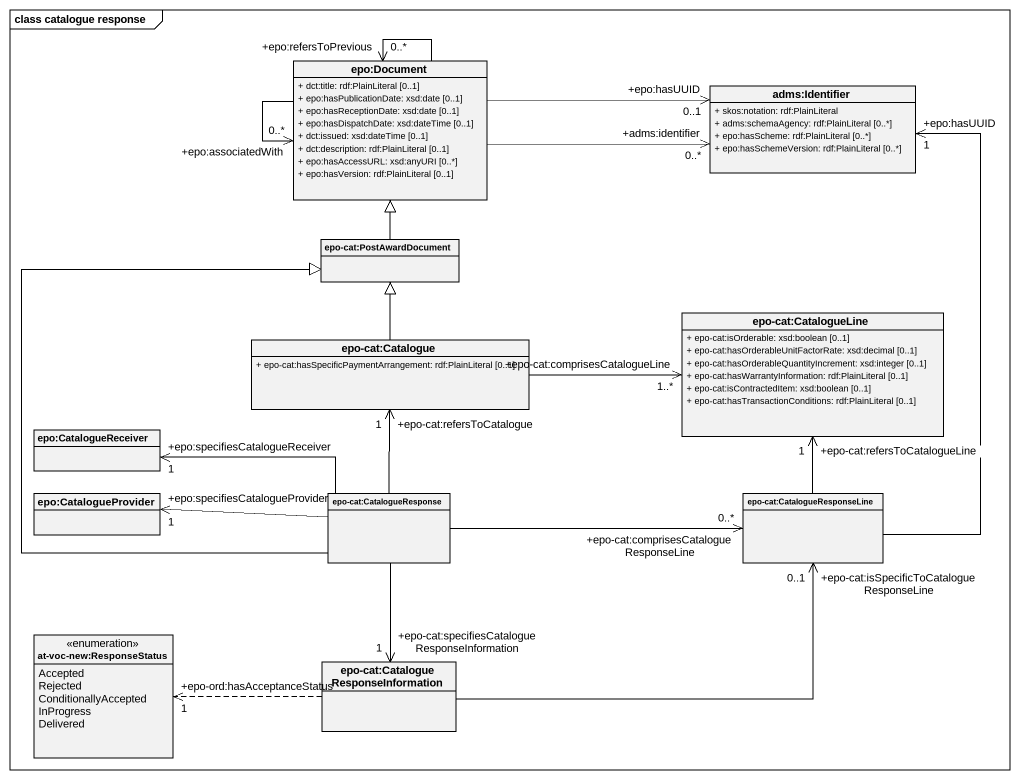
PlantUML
@startuml
mainframe class catalogue response
hide circle
hide empty members
skinparam classAttributeIconSize 0
class "epo:Document" as epo_Document {
  + dct:title: rdf:PlainLiteral [0..1]
  + epo:hasPublicationDate: xsd:date [0..1]
  + epo:hasReceptionDate: xsd:date [0..1]
  + epo:hasDispatchDate: xsd:dateTime [0..1]
  + dct:issued: xsd:dateTime [0..1]
  + dct:description: rdf:PlainLiteral [0..1]
  + epo:hasAccessURL: xsd:anyURI [0..*]
  + epo:hasVersion: rdf:PlainLiteral [0..1]
}
class "adms:Identifier" as adms_Identifier {
  + skos:notation: rdf:PlainLiteral
  + adms:schemaAgency: rdf:PlainLiteral [0..*]
  + epo:hasScheme: rdf:PlainLiteral [0..*]
  + epo:hasSchemeVersion: rdf:PlainLiteral [0..*]
}
class "epo-cat:PostAwardDocument" as epo_cat_PostAwardDocument
class "epo-cat:Catalogue" as epo_cat_Catalogue {
  + epo-cat:hasSpecificPaymentArrangement: rdf:PlainLiteral [0..1]
}
class "epo-cat:CatalogueLine" as epo_cat_CatalogueLine {
  + epo-cat:isOrderable: xsd:boolean [0..1]
  + epo-cat:hasOrderableUnitFactorRate: xsd:decimal [0..1]
  + epo-cat:hasOrderableQuantityIncrement: xsd:integer [0..1]
  + epo-cat:hasWarrantyInformation: rdf:PlainLiteral [0..1]
  + epo-cat:isContractedItem: xsd:boolean [0..1]
  + epo-cat:hasTransactionConditions: rdf:PlainLiteral [0..1]
}
class "epo:CatalogueReceiver" as epo_CatalogueReceiver
class "epo:CatalogueProvider" as epo_CatalogueProvider
class "epo-cat:CatalogueResponse" as epo_cat_CatalogueResponse
class "epo-cat:CatalogueResponseLine" as epo_cat_CatalogueResponseLin
enum "at-voc-new:ResponseStatus" as at_voc_new_ResponseStatus {
  Accepted
  Rejected
  ConditionallyAccepted
  InProgress
  Delivered
}
class "epo-cat:CatalogueResponseInformation" as epo_cat_CatalogueResponseInf
epo_Document --> "+epo:refersToPrevious\n0..*" epo_Document
epo_Document --> "+epo:associatedWith\n0..*" epo_Document
epo_Document -right-> "+adms:identifier\n0..*" adms_Identifier
epo_Document -right-> "+epo:hasUUID\n0..1" adms_Identifier
epo_cat_PostAwardDocument -up-|> epo_Document
epo_cat_Catalogue -up-|> epo_cat_PostAwardDocument
epo_cat_Catalogue -right-> "+epo-cat:comprisesCatalogueLine\n1..*" epo_cat_CatalogueLine
epo_cat_CatalogueResponse -up-|> epo_cat_PostAwardDocument
epo_cat_CatalogueResponse -up-> "+epo-cat:refersToCatalogue\n1" epo_cat_Catalogue
epo_cat_CatalogueResponse -left-> "+epo:specifiesCatalogueReceiver\n1" epo_CatalogueReceiver
epo_cat_CatalogueResponse -left-> "+epo:specifiesCatalogueProvider\n1" epo_CatalogueProvider
epo_cat_CatalogueResponse -right-> "+epo-cat:comprisesCatalogueResponseLine\n0..*" epo_cat_CatalogueResponseLin
epo_cat_CatalogueResponse --> "+epo-cat:specifiesCatalogueResponseInformation\n1" epo_cat_CatalogueResponseInf
epo_cat_CatalogueResponseLin -up-> "+epo:hasUUID\n1" adms_Identifier
epo_cat_CatalogueResponseLin -up-> "+epo-cat:refersToCatalogueLine\n1" epo_cat_CatalogueLine
epo_cat_CatalogueResponseInf -right-> "+epo-cat:isSpecificToCatalogueResponseLine\n0..1" epo_cat_CatalogueResponseLin
epo_cat_CatalogueResponseInf .left.> "+epo-ord:hasAcceptanceStatus\n1" at_voc_new_ResponseStatus
@enduml
